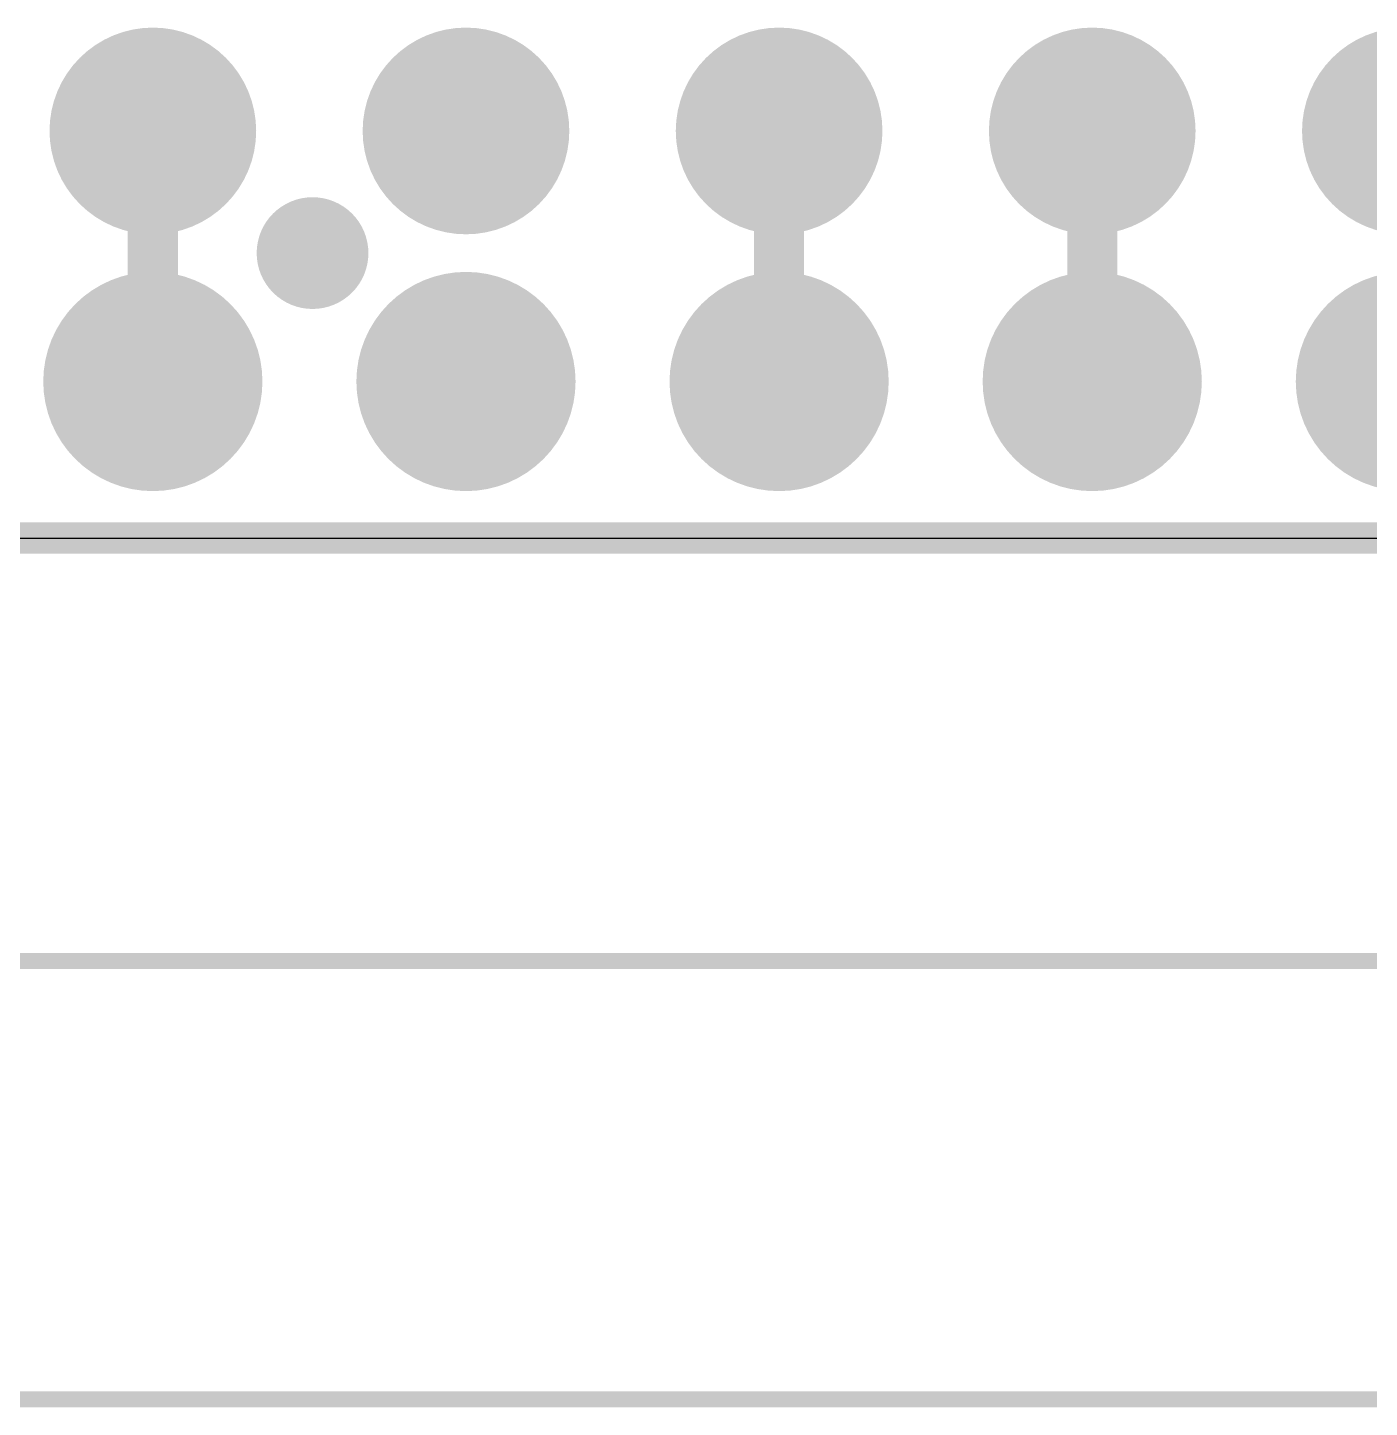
# Model space of a CAD drawing. Extents: x -7.1 to 67.6, y -9 to 27.6.
# Drawn here: x 10.41 to 21.3, y -7.05 to 4.14 of the extents above; entities that cross this region are included whole.
import ezdxf

# ---------------------------------------------------------------- set-up
doc = ezdxf.new("R2010")
doc.units = 0
for name, color, linetype in [('1', 12, 'CONTINUOUS'), ('16', 132, 'CONTINUOUS'), ('17', 110, 'CONTINUOUS'), ('18', 110, 'CONTINUOUS'), ('20', 4, 'CONTINUOUS'), ('47', 253, 'CONTINUOUS')]:
    doc.layers.add(name, color=color, linetype=linetype)

# ---------------------------------------------------------------- blocks, each defined once
blk = doc.blocks.new('ROUNDP')
at = {"const_width": 0.5}
blk.add_lwpolyline([(0, -0.25, 1), (0, 0.25, 1), (0, -0.25)], format="xyb", dxfattribs=at)
blk = doc.blocks.new('ROUNDV')
at = {"const_width": 0.5}
blk.add_lwpolyline([(0, -0.25, 1), (0, 0.25, 1), (0, -0.25)], format="xyb", dxfattribs=at)

msp = doc.modelspace()

# ---------------------------------------------------------------- linework, layer by layer
at = {"layer": '1'}
for points, const_width in [([(11.43, 1.27), (11.43, 3.302)], 0.4064), ([(16.51, 1.27), (16.51, 3.302)], 0.4064), ([(19.05, 1.27), (19.05, 3.302)], 0.4064), ([(46.99, 0), (0, 0)], 0.254)]:
    msp.add_lwpolyline(points, dxfattribs=dict(at, const_width=const_width))
at = {"layer": '1', "const_width": 0.2032}
for points in [[(11.5316, 3.302, 1), (11.3284, 3.302)], [(16.6116, 3.302, 1), (16.4084, 3.302)], [(19.1516, 3.302, 1), (18.9484, 3.302)], [(11.3284, 1.27, 1), (11.5316, 1.27)], [(16.4084, 1.27, 1), (16.6116, 1.27)], [(18.9484, 1.27, 1), (19.1516, 1.27)]]:
    msp.add_lwpolyline(points, format="xyb", dxfattribs=at)
at = {"layer": '16', "const_width": 0.254}
msp.add_lwpolyline([(55.88, 0), (0, 0)], dxfattribs=at)
at = {"layer": '20'}
msp.add_line((2.54, 0), (53.34, 0), dxfattribs=at)
at = {"layer": '47', "const_width": 0.13}
for points in [[(2.605, -3.429), (48.195, -3.429)], [(0.065, -6.985), (55.815, -6.985)]]:
    msp.add_lwpolyline(points, dxfattribs=at)

# ---------------------------------------------------------------- block references
at = {"layer": '17', "xscale": 1.6764, "yscale": 1.6764, "rotation": 270}
for p in [(11.43, 3.302), (11.43, 3.302), (13.97, 3.302), (13.97, 3.302), (16.51, 3.302), (16.51, 3.302), (19.05, 3.302), (19.05, 3.302), (21.59, 3.302), (21.59, 3.302)]:
    msp.add_blockref('ROUNDP', p, dxfattribs=at)
at = {"layer": '17', "xscale": 1.778, "yscale": 1.778}
for p in [(11.43, 1.27), (11.43, 1.27), (13.97, 1.27), (13.97, 1.27), (16.51, 1.27), (16.51, 1.27), (19.05, 1.27), (19.05, 1.27), (21.59, 1.27), (21.59, 1.27)]:
    msp.add_blockref('ROUNDP', p, dxfattribs=at)
at = {"layer": '18', "xscale": 0.9064, "yscale": 0.9064}
msp.add_blockref('ROUNDV', (12.7254, 2.3114), dxfattribs=at)
msp.add_blockref('ROUNDV', (12.7254, 2.3114), dxfattribs=at)

doc.saveas('drawing.dxf')
